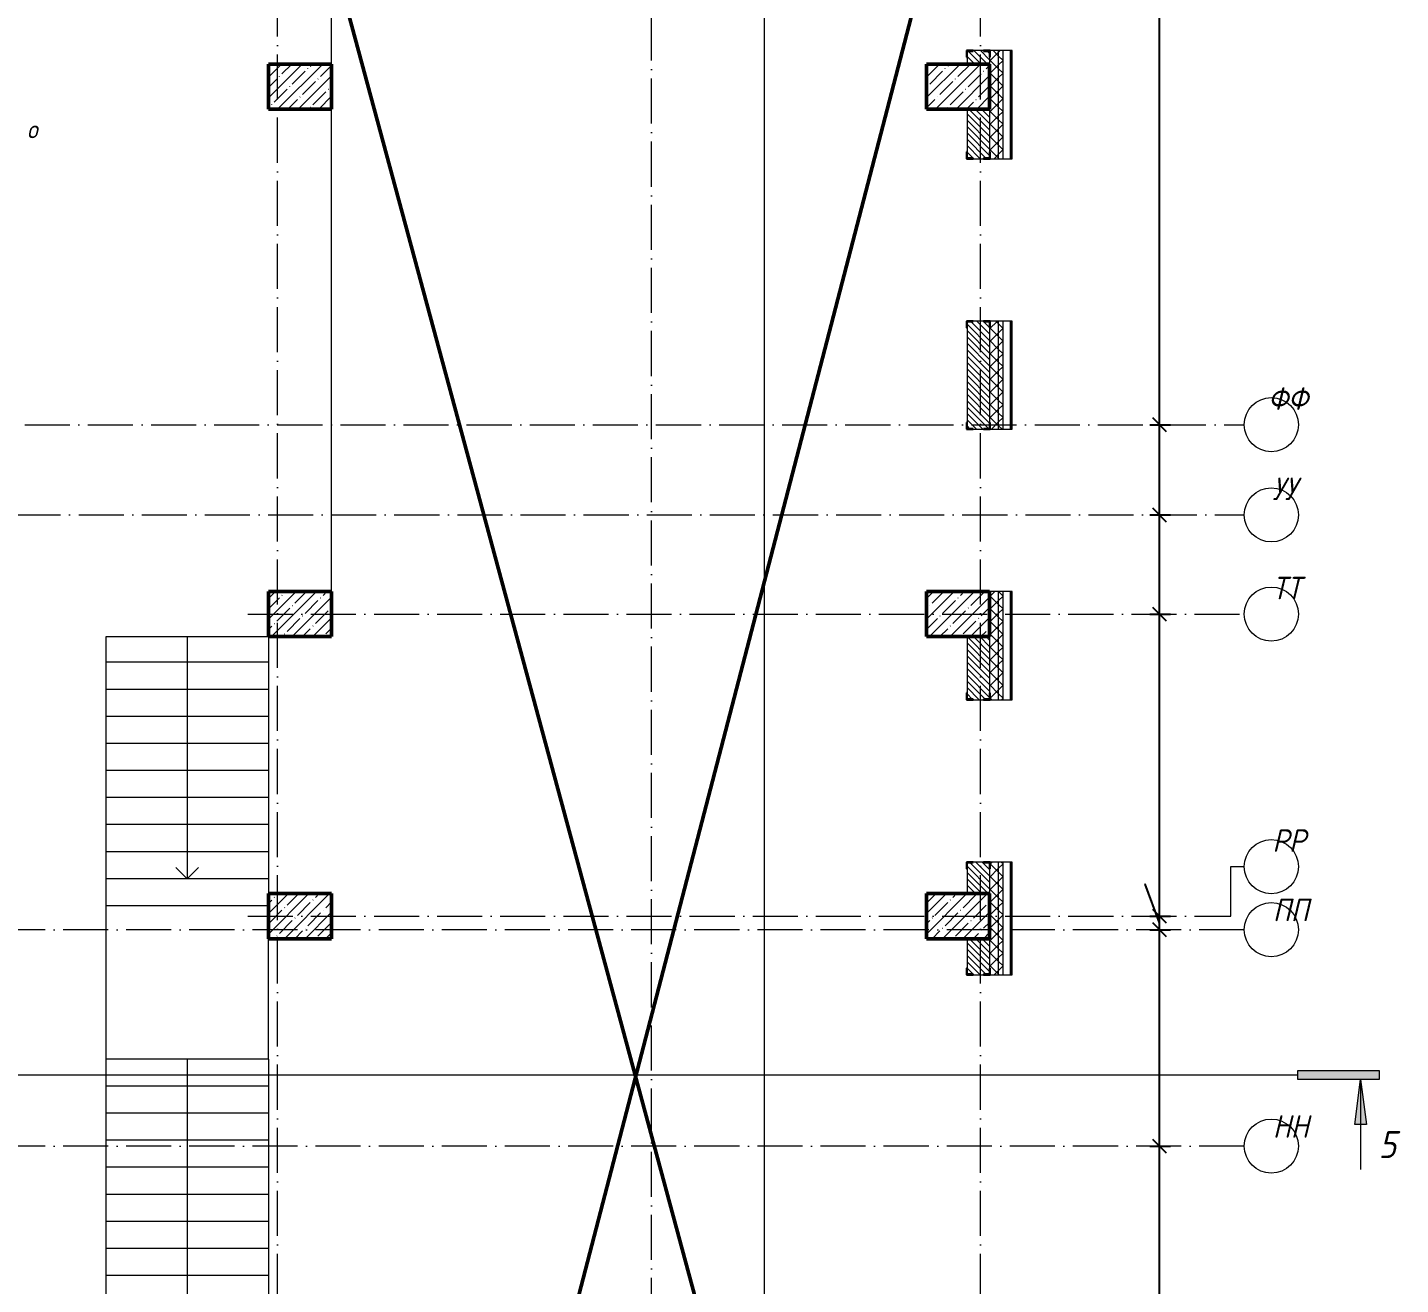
# Model space of a CAD drawing. Header units: millimetres. Extents: x -401725 to 250493, y 305116 to 802890.
# Drawn here: x 235263 to 250493, y 389588 to 403529 of the extents above; entities that cross this region are included whole.
import ezdxf

# ---------------------------------------------------------------- set-up
doc = ezdxf.new("R2010")
doc.units = ezdxf.units.MM
doc.linetypes.add('50_200_ШТРИХ_1Т_ш5_п1_п1_', pattern=[700, 500, -100, 0, -100])
for name, color, linetype, lineweight in [('A-____-____-DIMS', 7, 'Continuous', 9), ('A-DETL-____-OTLN-1', 7, 'Continuous', 50), ('A-FLOR-____-OTLN', 7, 'Continuous', 9), ('A-GENM-____-MCUT', 7, 'Continuous', 25), ('A-GENM-____-OTLN-1', 7, 'Continuous', 25), ('A-GLAZ-____-IDEN', 7, 'Continuous', 9), ('A-WALL-____-MCUT', 7, 'Continuous', 13), ('A-WALL-____-MCUT-1', 7, 'Continuous', 9), ('A-WALL-____-PATT-1', 7, 'Continuous', 9), ('A-WALL-FNSH-MCUT-1', 7, 'Continuous', 9), ('G-____-____-SYMB', 7, 'Continuous', 9), ('S-COLS-____-MCUT', 7, 'Continuous', 50), ('S-COLS-____-OTLN', 7, 'Continuous', 9), ('S-GRID-____-IDEN', 7, 'Continuous', 9), ('S-GRID-____-OTLN', 7, 'Continuous', 9), ('S-GRID-____-OTLN-1', 7, '50_200_ШТРИХ_1Т_ш5_п1_п1_', 9), ('S-STRS-____-OTLN-1', 7, 'Continuous', 9)]:
    doc.layers.add(name, color=color, linetype=linetype, lineweight=lineweight)
doc.layers.add('G-____-____-SYMB-1', color=9, linetype='Continuous', lineweight=9, true_color=0x808080)
doc.styles.add('ISOCPEUR_I', font='isocpeui.ttf', dxfattribs={"width": 0.9, "height": 2.5})
doc.styles.add('ISOCPEUR_I_10', font='isocpeui.ttf', dxfattribs={"width": 0.9, "height": 180})
doc.styles.add('ISOCPEUR_I_11', font='isocpeui.ttf', dxfattribs={"width": 0.9, "height": 200})
doc.styles.add('ISOCPEUR_I_9', font='isocpeui.ttf', dxfattribs={"width": 0.9, "height": 250})
doc.dimstyles.new('ISO-2_5_0_9К_БОЛЬШОЙ_ОСИ', dxfattribs={"dimscale": 304.8, "dimtxt": 248.995294, "dimasz": 0.492126, "dimexe": 0.393701, "dimexo": 0, "dimgap": 0, "dimtad": 1, "dimdec": 0, "dimzin": 0, "dimdsep": 46, "dimtxsty": 'ISOCPEUR_I', "dimblk1": 'OBLIQUE', "dimblk2": 'OBLIQUE', "dimsah": 1, "dimcen": 0.09, "dimdle": 0.393701, "dimazin": 0, "dimtfac": 1, "dimtdec": 4, "dimtix": 1, "dimtmove": 0, "dimatfit": 3, "dimfxl": 1, "dimtvp": 1, "dimtolj": 1, "dimtzin": 0, "dimarcsym": 2})
doc.dimstyles.new('ISO-2_5_0_9К_БОЛЬШОЙ_ОСИ_1', dxfattribs={"dimscale": 304.8, "dimtxt": 248.995294, "dimasz": 0.492126, "dimexe": 0.393701, "dimexo": 0, "dimgap": 0, "dimtad": 1, "dimdec": 0, "dimzin": 0, "dimdsep": 46, "dimtxsty": 'ISOCPEUR_I', "dimblk1": 'OBLIQUE', "dimblk2": 'OBLIQUE', "dimsah": 1, "dimcen": 0.09, "dimdle": 0.393701, "dimazin": 0, "dimtfac": 1, "dimtdec": 4, "dimtix": 1, "dimtmove": 1, "dimatfit": 3, "dimfxl": 1, "dimtvp": 1, "dimtolj": 1, "dimtzin": 0, "dimarcsym": 2})
pattern_1 = [(45, (144685.44, 323542.24), (-70.71068, 70.71068), []), (135, (144685.44, 323542.24), (-70.71068, -70.71068), [])]
pattern_2 = [(135, (144685.44, 323542.244), (-35.35534, -35.35534), [])]

# ---------------------------------------------------------------- blocks, each defined once
blk = doc.blocks.new('BSC_Колонна _Прямоугольная - 500х700-V97-АР1_План отверстий 3 этажа в осях 1-64_Ю-ЯЯ')
at = {"layer": 'S-COLS-____-OTLN'}
h = blk.add_hatch(dxfattribs=at)
h.set_pattern_fill('FP_102', color=256, style=0, pattern_type=2)
h.set_pattern_definition([(315, (-70131.04, 93600), (114.04925, 114.04925), []), (315, (-70131.04, 93485.95), (114.04925, 114.04925), [201.613, -40.323, 3.353, -36.97])])
h.paths.add_polyline_path([(-250, -350), (250, -350), (250, 350), (-250, 350)], flags=0)
at = {"layer": 'S-COLS-____-MCUT'}
for p, q in [((250, 350), (-250, 350)), ((-250, 350), (-250, -350)), ((250, -350), (250, 350)), ((-250, -350), (250, -350))]:
    blk.add_line(p, q, dxfattribs=at)
blk = doc.blocks.new('BSC_Колонна _Прямоугольная - 500х700-V98-АР1_План отверстий 3 этажа в осях 1-64_Ю-ЯЯ')
at = {"layer": 'S-COLS-____-OTLN'}
h = blk.add_hatch(dxfattribs=at)
h.set_pattern_fill('FP_103', color=256, style=0, pattern_type=2)
h.set_pattern_definition([(315, (-73481.04, 93600), (114.04925, 114.04925), []), (315, (-73481.04, 93485.95), (114.04925, 114.04925), [201.613, -40.323, 3.353, -36.97])])
h.paths.add_polyline_path([(-250, -350), (250, -350), (250, 350), (-250, 350)], flags=0)
at = {"layer": 'S-COLS-____-MCUT'}
for p, q in [((250, 350), (-250, 350)), ((-250, 350), (-250, -350)), ((250, -350), (250, 350)), ((-250, -350), (250, -350))]:
    blk.add_line(p, q, dxfattribs=at)
blk = doc.blocks.new('BSC_Колонна _Прямоугольная - 500х700-V99-АР1_План отверстий 3 этажа в осях 1-64_Ю-ЯЯ')
at = {"layer": 'S-COLS-____-OTLN'}
h = blk.add_hatch(dxfattribs=at)
h.set_pattern_fill('FP_104', color=256, style=0, pattern_type=2)
h.set_pattern_definition([(315, (-70131.04, 100900), (114.04925, 114.04925), []), (315, (-70131.04, 100785.95), (114.04925, 114.04925), [201.613, -40.323, 3.353, -36.97])])
h.paths.add_polyline_path([(-250, -350), (250, -350), (250, 350), (-250, 350)], flags=0)
at = {"layer": 'S-COLS-____-MCUT'}
for p, q in [((250, 350), (-250, 350)), ((-250, 350), (-250, -350)), ((250, -350), (250, 350)), ((-250, -350), (250, -350))]:
    blk.add_line(p, q, dxfattribs=at)
blk = doc.blocks.new('BSC_Колонна _Прямоугольная - 500х700-V100-АР1_План отверстий 3 этажа в осях 1-64_Ю-ЯЯ')
at = {"layer": 'S-COLS-____-OTLN'}
h = blk.add_hatch(dxfattribs=at)
h.set_pattern_fill('FP_105', color=256, style=0, pattern_type=2)
h.set_pattern_definition([(315, (-73481.04, 100900), (114.04925, 114.04925), []), (315, (-73481.04, 100785.95), (114.04925, 114.04925), [201.613, -40.323, 3.353, -36.97])])
h.paths.add_polyline_path([(-250, -350), (250, -350), (250, 350), (-250, 350)], flags=0)
at = {"layer": 'S-COLS-____-MCUT'}
for p, q in [((250, 350), (-250, 350)), ((-250, 350), (-250, -350)), ((250, -350), (250, 350)), ((-250, -350), (250, -350))]:
    blk.add_line(p, q, dxfattribs=at)
blk = doc.blocks.new('BSC_Колонна _Прямоугольная - 500х700-V101-АР1_План отверстий 3 этажа в осях 1-64_Ю-ЯЯ')
at = {"layer": 'S-COLS-____-OTLN'}
h = blk.add_hatch(dxfattribs=at)
h.set_pattern_fill('FP_106', color=256, style=0, pattern_type=2)
h.set_pattern_definition([(315, (-79331.04, 93600), (114.04925, 114.04925), []), (315, (-79331.04, 93485.95), (114.04925, 114.04925), [201.613, -40.323, 3.353, -36.97])])
h.paths.add_polyline_path([(-250, -350), (250, -350), (250, 350), (-250, 350)], flags=0)
at = {"layer": 'S-COLS-____-MCUT'}
for p, q in [((250, 350), (-250, 350)), ((-250, 350), (-250, -350)), ((250, -350), (250, 350)), ((-250, -350), (250, -350))]:
    blk.add_line(p, q, dxfattribs=at)
blk = doc.blocks.new('BSC_Колонна _Прямоугольная - 500х700-V102-АР1_План отверстий 3 этажа в осях 1-64_Ю-ЯЯ')
at = {"layer": 'S-COLS-____-OTLN'}
h = blk.add_hatch(dxfattribs=at)
h.set_pattern_fill('FP_107', color=256, style=0, pattern_type=2)
h.set_pattern_definition([(315, (-79331.04, 100900), (114.04925, 114.04925), []), (315, (-79331.04, 100785.95), (114.04925, 114.04925), [201.613, -40.323, 3.353, -36.97])])
h.paths.add_polyline_path([(-250, -350), (250, -350), (250, 350), (-250, 350)], flags=0)
at = {"layer": 'S-COLS-____-MCUT'}
for p, q in [((250, 350), (-250, 350)), ((-250, 350), (-250, -350)), ((250, -350), (250, 350)), ((-250, -350), (250, -350))]:
    blk.add_line(p, q, dxfattribs=at)
blk = doc.blocks.new('Фахверк_СКБ_Уголок - 250_3380-27498580-АР1_План отверстий 3 этажа в осях 1-64_Ю-ЯЯ')
at = {"layer": 'A-GENM-____-MCUT'}
for p, q in [((200, 181), (125, 181)), ((125, 181), (125, 106)), ((131, 106), (131, 175)), ((131, 175), (200, 175)), ((200, 175), (200, 181)), ((125, 106), (131, 106)), ((131, -6), (125, -6)), ((125, -6), (125, -81)), ((125, -81), (200, -81)), ((131, -75), (131, -6)), ((200, -75), (131, -75)), ((200, -81), (200, -75))]:
    blk.add_line(p, q, dxfattribs=at)
blk = doc.blocks.new('Фахверк_СКБ_Уголок - 250_3380_зеркало-28514702-АР1_План отверстий 3 этажа в осях 1-64_Ю-ЯЯ')
at = {"layer": 'A-GENM-____-MCUT'}
for p, q in [((200, 181), (125, 181)), ((125, 181), (125, 106)), ((131, 106), (131, 175)), ((131, 175), (200, 175)), ((200, 175), (200, 181)), ((125, 106), (131, 106)), ((131, -6), (125, -6)), ((125, -6), (125, -81)), ((125, -81), (200, -81)), ((131, -75), (131, -6)), ((200, -75), (131, -75)), ((200, -81), (200, -75))]:
    blk.add_line(p, q, dxfattribs=at)
blk = doc.blocks.new('Ось сетки - Круг_Ø6_00__ISO-2_5_0_9K_-25732049-АР1_План отверстий 3 этажа в осях 1-64_Ю-ЯЯ')
at = {"layer": 'S-GRID-____-IDEN'}
blk.add_circle((0, 0), 3, dxfattribs=at)
blk = doc.blocks.new('Разрез - Концевая часть разреза-18266132-АР1_План отверстий 3 этажа в осях 1-64_Ю-ЯЯ')
at = {"layer": 'G-____-____-SYMB'}
for points in [[(0, 0.5), (0, -0.5), (-9, -0.5), (-9, 0.5)], [(-6.29, -5.5), (-7.61, -5.5), (-6.95, -0.5)]]:
    blk.add_hatch(color=256, dxfattribs=at).paths.add_polyline_path(points, flags=0)
for p, q in [((0, 0.5), (-9, 0.5)), ((-9, 0.5), (-9, -0.5)), ((0, -0.5), (0, 0.5)), ((-9, -0.5), (0, -0.5)), ((-6.95, -0.5), (-7.61, -5.5)), ((-6.95, -0.5), (-6.95, -10.5)), ((-6.29, -5.5), (-6.95, -0.5)), ((-7.61, -5.5), (-6.29, -5.5))]:
    blk.add_line(p, q, dxfattribs=at)
blk = doc.blocks.new('_Oblique')
at = {"color": 0, "linetype": 'ByBlock', "lineweight": -2}
blk.add_line((-0.5, -0.5), (0.5, 0.5), dxfattribs=at)
blk = doc.blocks.new('*D9687')
at = {"layer": 'A-____-____-DIMS', "color": 0, "lineweight": -2, "transparency": 16777216}
for p, q in [((247714, 391123), (247940, 391123)), ((247820, 387803), (247820, 391243)), ((247714, 387923), (247940, 387923))]:
    blk.add_line(p, q, dxfattribs=at)
at = {"layer": 'Defpoints', "color": 0, "transparency": 16777216}
for p in [(247714, 391123), (247820, 391123), (247714, 387923)]:
    blk.add_point(p, dxfattribs=at)
at = {"layer": 'A-____-____-DIMS', "color": 0, "lineweight": -2, "transparency": 16777216, "xscale": 150, "yscale": 150, "zscale": 150}
for p, rotation in [((247820, 391123), 90), ((247820, 387923), 270)]:
    blk.add_blockref('_Oblique', p, dxfattribs=dict(at, rotation=rotation))
at = {"layer": 'A-____-____-DIMS', "color": 0, "transparency": 16777216, "insert": (247818, 389523), "char_height": 2.5, "width": 758.48, "attachment_point": 5, "rotation": 90, "style": 'ISOCPEUR_I'}
blk.add_mtext('\\A1;3200', dxfattribs=at)
blk = doc.blocks.new('*D9688')
at = {"layer": 'A-____-____-DIMS', "color": 0, "lineweight": -2, "transparency": 16777216}
for p, q in [((247820, 391003), (247820, 393643)), ((247714, 393523), (247940, 393523)), ((247714, 391123), (247940, 391123))]:
    blk.add_line(p, q, dxfattribs=at)
at = {"layer": 'Defpoints', "color": 0, "transparency": 16777216}
for p in [(247714, 393523), (247820, 393523), (247714, 391123)]:
    blk.add_point(p, dxfattribs=at)
at = {"layer": 'A-____-____-DIMS', "color": 0, "lineweight": -2, "transparency": 16777216, "xscale": 150, "yscale": 150, "zscale": 150}
for p, rotation in [((247820, 393523), 90), ((247820, 391123), 270)]:
    blk.add_blockref('_Oblique', p, dxfattribs=dict(at, rotation=rotation))
at = {"layer": 'A-____-____-DIMS', "color": 0, "transparency": 16777216, "insert": (247818, 392323), "char_height": 2.5, "width": 781.46, "attachment_point": 5, "rotation": 90, "style": 'ISOCPEUR_I'}
blk.add_mtext('\\A1;2400', dxfattribs=at)
blk = doc.blocks.new('*D9689')
at = {"layer": 'A-____-____-DIMS', "color": 0, "lineweight": -2, "transparency": 16777216}
for p, q in [((247660, 394027), (247656, 394027)), ((247820, 393598), (247660, 394027)), ((247820, 393403), (247820, 393793)), ((247714, 393673), (247940, 393673)), ((247714, 393523), (247940, 393523))]:
    blk.add_line(p, q, dxfattribs=at)
at = {"layer": 'Defpoints', "color": 0, "transparency": 16777216}
for p in [(247714, 393673), (247820, 393673), (247714, 393523)]:
    blk.add_point(p, dxfattribs=at)
at = {"layer": 'A-____-____-DIMS', "color": 0, "lineweight": -2, "transparency": 16777216, "xscale": 150, "yscale": 150, "zscale": 150}
for p, rotation in [((247820, 393673), 90), ((247820, 393523), 270)]:
    blk.add_blockref('_Oblique', p, dxfattribs=dict(at, rotation=rotation))
at = {"layer": 'A-____-____-DIMS', "color": 0, "transparency": 16777216, "insert": (247658, 393517), "char_height": 2.5, "width": 511.4, "attachment_point": 1, "rotation": 90, "line_spacing_factor": 1.149209, "style": 'ISOCPEUR_I'}
blk.add_mtext('\\A1;150', dxfattribs=at)
blk = doc.blocks.new('*D9690')
at = {"layer": 'A-____-____-DIMS', "color": 0, "lineweight": -2, "transparency": 16777216}
for p, q in [((247820, 393553), (247820, 397143)), ((247714, 397023), (247940, 397023)), ((247714, 393673), (247940, 393673))]:
    blk.add_line(p, q, dxfattribs=at)
at = {"layer": 'Defpoints', "color": 0, "transparency": 16777216}
for p in [(247714, 397023), (247820, 397023), (247714, 393673)]:
    blk.add_point(p, dxfattribs=at)
at = {"layer": 'A-____-____-DIMS', "color": 0, "lineweight": -2, "transparency": 16777216, "xscale": 150, "yscale": 150, "zscale": 150}
for p, rotation in [((247820, 397023), 90), ((247820, 393673), 270)]:
    blk.add_blockref('_Oblique', p, dxfattribs=dict(at, rotation=rotation))
at = {"layer": 'A-____-____-DIMS', "color": 0, "transparency": 16777216, "insert": (247818, 395348), "char_height": 2.5, "width": 758.48, "attachment_point": 5, "rotation": 90, "style": 'ISOCPEUR_I'}
blk.add_mtext('\\A1;3350', dxfattribs=at)
blk = doc.blocks.new('*D9691')
at = {"layer": 'A-____-____-DIMS', "color": 0, "lineweight": -2, "transparency": 16777216}
for p, q in [((247714, 398123), (247940, 398123)), ((247820, 396903), (247820, 398243)), ((247714, 397023), (247940, 397023))]:
    blk.add_line(p, q, dxfattribs=at)
at = {"layer": 'Defpoints', "color": 0, "transparency": 16777216}
for p in [(247714, 398123), (247820, 398123), (247714, 397023)]:
    blk.add_point(p, dxfattribs=at)
at = {"layer": 'A-____-____-DIMS', "color": 0, "lineweight": -2, "transparency": 16777216, "xscale": 150, "yscale": 150, "zscale": 150}
for p, rotation in [((247820, 398123), 90), ((247820, 397023), 270)]:
    blk.add_blockref('_Oblique', p, dxfattribs=dict(at, rotation=rotation))
at = {"layer": 'A-____-____-DIMS', "color": 0, "transparency": 16777216, "insert": (247818, 397573), "char_height": 2.5, "width": 643.56, "attachment_point": 5, "rotation": 90, "style": 'ISOCPEUR_I'}
blk.add_mtext('\\A1;1100', dxfattribs=at)
blk = doc.blocks.new('*D9692')
at = {"layer": 'A-____-____-DIMS', "color": 0, "lineweight": -2, "transparency": 16777216}
for p, q in [((247820, 398003), (247820, 399243)), ((247714, 399123), (247940, 399123)), ((247714, 398123), (247940, 398123))]:
    blk.add_line(p, q, dxfattribs=at)
at = {"layer": 'Defpoints', "color": 0, "transparency": 16777216}
for p in [(247714, 399123), (247820, 399123), (247714, 398123)]:
    blk.add_point(p, dxfattribs=at)
at = {"layer": 'A-____-____-DIMS', "color": 0, "lineweight": -2, "transparency": 16777216, "xscale": 150, "yscale": 150, "zscale": 150}
for p, rotation in [((247820, 399123), 90), ((247820, 398123), 270)]:
    blk.add_blockref('_Oblique', p, dxfattribs=dict(at, rotation=rotation))
at = {"layer": 'A-____-____-DIMS', "color": 0, "transparency": 16777216, "insert": (247818, 398623), "char_height": 2.5, "width": 701.02, "attachment_point": 5, "rotation": 90, "style": 'ISOCPEUR_I'}
blk.add_mtext('\\A1;1000', dxfattribs=at)
blk = doc.blocks.new('*D9693')
at = {"layer": 'A-____-____-DIMS', "color": 0, "lineweight": -2, "transparency": 16777216}
for p, q in [((247820, 399003), (247820, 405693)), ((247714, 405573), (247940, 405573)), ((247714, 399123), (247940, 399123))]:
    blk.add_line(p, q, dxfattribs=at)
at = {"layer": 'Defpoints', "color": 0, "transparency": 16777216}
for p in [(247714, 405573), (247820, 405573), (247714, 399123)]:
    blk.add_point(p, dxfattribs=at)
at = {"layer": 'A-____-____-DIMS', "color": 0, "lineweight": -2, "transparency": 16777216, "xscale": 150, "yscale": 150, "zscale": 150}
for p, rotation in [((247820, 405573), 90), ((247820, 399123), 270)]:
    blk.add_blockref('_Oblique', p, dxfattribs=dict(at, rotation=rotation))
at = {"layer": 'A-____-____-DIMS', "color": 0, "transparency": 16777216, "insert": (247818, 402348), "char_height": 2.5, "width": 781.46, "attachment_point": 5, "rotation": 90, "style": 'ISOCPEUR_I'}
blk.add_mtext('\\A1;6450', dxfattribs=at)

msp = doc.modelspace()

# ---------------------------------------------------------------- hatches: boundary and pattern name
at = {"layer": 'A-WALL-____-PATT-1'}
h = msp.add_hatch(dxfattribs=at)
h.set_pattern_fill('FP_6', color=256, style=0, pattern_type=2)
h.set_pattern_definition([(45, (144685.44, 323542.24), (-85.53659, 85.53659), []), (45, (144742.46, 323542.24), (-85.53659, 85.53659), [])])
h.paths.add_polyline_path([(246185.4376, 393023.2863), (246185.4376, 394273.2863), (246165.4376, 394273.2863), (246165.4376, 393023.2863)], flags=0)
h.paths.add_polyline_path([(246185.4376, 396073.2863), (246185.4376, 397273.2863), (246165.4376, 397273.2863), (246165.4376, 396073.2863)], flags=0)
h.paths.add_polyline_path([(246165.4376, 399073.2863), (246185.4376, 399073.2863), (246185.4376, 400273.2863), (246165.4376, 400273.2863), (246165.4376, 400139.5184)], flags=0)
h.paths.add_polyline_path([(246185.4376, 402073.2863), (246185.4376, 403273.2863), (246165.4376, 403273.2863), (246165.4376, 402073.2863)], flags=0)
h.paths.add_polyline_path([(246185.4376, 405073.2863), (246185.4376, 409453.2863), (246165.4376, 409453.2863), (246165.4376, 405073.2863)], flags=0)
h = msp.add_hatch(dxfattribs=at)
h.set_pattern_fill('FP_4', color=256, style=0, pattern_type=2)
h.set_pattern_definition(pattern_1)
h.paths.add_polyline_path([(245935.4376, 370338.2863), (246035.4376, 370338.2863), (246035.4376, 370623.2863), (245935.4376, 370623.2863)], flags=0)
h.paths.add_polyline_path([(246035.4376, 371623.2863), (246035.4376, 379323.2863), (245941.4376, 379323.2863), (245941.4376, 379248.2863), (245935.4376, 379248.2863), (245935.4376, 371623.2863)], flags=0)
h.paths.add_polyline_path([(245941.4376, 393023.2863), (246035.4376, 393023.2863), (246035.4376, 394273.2863), (245941.4376, 394273.2863), (245941.4376, 394198.2863), (245935.4376, 394198.2863), (245935.4376, 393098.2863), (245941.4376, 393098.2863), (245941.4376, 393029.2863)], flags=0)
h.paths.add_polyline_path([(246035.4376, 396073.2863), (246035.4376, 397273.2863), (245935.4376, 397273.2863), (245935.4376, 396148.2863), (245941.4376, 396148.2863), (245941.4376, 396073.2863)], flags=0)
h.paths.add_polyline_path([(246035.4376, 399073.2863), (246035.4376, 400273.2863), (245941.4376, 400273.2863), (245941.4376, 400198.2863), (245935.4376, 400198.2863), (245935.4376, 399148.2863), (245941.4376, 399148.2863), (245941.4376, 399073.2863)], flags=0)
h.paths.add_polyline_path([(246035.4376, 402073.2863), (246035.4376, 403273.2863), (245941.4376, 403273.2863), (245941.4376, 403198.2863), (245935.4376, 403198.2863), (245935.4376, 402148.2863), (245941.4376, 402148.2863), (245941.4376, 402073.2863)], flags=0)
h.paths.add_polyline_path([(246035.4376, 405073.2863), (246035.4376, 409223.2863), (245935.4376, 409223.2863), (245935.4376, 405073.2863)], flags=0)
h = msp.add_hatch(dxfattribs=at)
h.set_pattern_fill('FP_4', color=256, style=0, pattern_type=2)
h.set_pattern_definition(pattern_1)
h.paths.add_polyline_path([(246085.4376, 370338.2863), (246085.4376, 370623.2863), (246035.4376, 370623.2863), (246035.4376, 370338.2863)], flags=0)
h.paths.add_polyline_path([(246085.4376, 371623.2863), (246085.4376, 379323.2863), (246035.4376, 379323.2863), (246035.4376, 371623.2863)], flags=0)
h.paths.add_polyline_path([(246085.4376, 393023.2863), (246085.4376, 394273.2863), (246035.4376, 394273.2863), (246035.4376, 393023.2863)], flags=0)
h.paths.add_polyline_path([(246085.4376, 396073.2863), (246085.4376, 397273.2863), (246035.4376, 397273.2863), (246035.4376, 396073.2863)], flags=0)
h.paths.add_polyline_path([(246035.4376, 399073.2863), (246085.4376, 399073.2863), (246085.4376, 400273.2863), (246035.4376, 400273.2863), (246035.4376, 400139.5184)], flags=0)
h.paths.add_polyline_path([(246085.4376, 402073.2863), (246085.4376, 403273.2863), (246035.4376, 403273.2863), (246035.4376, 402073.2863)], flags=0)
h.paths.add_polyline_path([(246035.4376, 405073.2863), (246085.4376, 405073.2863), (246085.4376, 409223.2863), (246035.4376, 409223.2863)], flags=0)
h = msp.add_hatch(dxfattribs=at)
h.set_pattern_fill('FP_9', color=256, style=0, pattern_type=2)
h.set_pattern_definition(pattern_2)
h.paths.add_polyline_path([(245791.4376, 403123.2863), (245935.4376, 403123.2863), (245935.4376, 403267.2863), (245866.4376, 403267.2863), (245866.4376, 403273.2863), (245754.4376, 403273.2863), (245754.4376, 403267.2863), (245685.4376, 403267.2863), (245685.4376, 403123.2863)], flags=0)
h = msp.add_hatch(dxfattribs=at)
h.set_pattern_fill('FP_9', color=256, style=0, pattern_type=2)
h.set_pattern_definition(pattern_2)
h.paths.add_polyline_path([(245754.4376, 399073.2863), (245866.4376, 399073.2863), (245866.4376, 399079.2863), (245935.4376, 399079.2863), (245935.4376, 400267.2863), (245866.4376, 400267.2863), (245866.4376, 400273.2863), (245754.4376, 400273.2863), (245754.4376, 400267.2863), (245685.4376, 400267.2863), (245685.4376, 399079.2863), (245754.4376, 399079.2863)], flags=0)
h.paths.add_polyline_path([(245866.4376, 402073.2863), (245866.4376, 402079.2863), (245935.4376, 402079.2863), (245935.4376, 402623.2863), (245685.4376, 402623.2863), (245685.4376, 402079.2863), (245754.4376, 402079.2863), (245754.4376, 402073.2863)], flags=0)
h = msp.add_hatch(dxfattribs=at)
h.set_pattern_fill('FP_9', color=256, style=0, pattern_type=2)
h.set_pattern_definition(pattern_2)
h.paths.add_polyline_path([(245685.4376, 393923.2863), (245935.4376, 393923.2863), (245935.4376, 394267.2863), (245866.4376, 394267.2863), (245866.4376, 394273.2863), (245754.4376, 394273.2863), (245754.4376, 394267.2863), (245685.4376, 394267.2863), (245685.4376, 394198.2863)], flags=0)
h.paths.add_polyline_path([(245754.4376, 396073.2863), (245866.4376, 396073.2863), (245866.4376, 396079.2863), (245935.4376, 396079.2863), (245935.4376, 396773.2863), (245685.4376, 396773.2863), (245685.4376, 396079.2863), (245754.4376, 396079.2863)], flags=0)
h = msp.add_hatch(dxfattribs=at)
h.set_pattern_fill('FP_9', color=256, style=0, pattern_type=2)
h.set_pattern_definition(pattern_2)
h.paths.add_polyline_path([(245866.4376, 393023.2863), (245866.4376, 393029.2863), (245935.4376, 393029.2863), (245935.4376, 393423.2863), (245685.4376, 393423.2863), (245685.4376, 393029.2863), (245754.4376, 393029.2863), (245754.4376, 393023.2863)], flags=0)

# ---------------------------------------------------------------- linework, layer by layer
at = {"layer": 'A-DETL-____-OTLN-1'}
for p, q in [((238635.4376, 378923.2863), (245435.4376, 405073.2863)), ((238635.4376, 404373.2863), (245435.4376, 379223.2863))]:
    msp.add_line(p, q, dxfattribs=at)
at = {"layer": 'A-FLOR-____-OTLN'}
for p, q in [((238635.4376, 403123.2863), (238635.4376, 404373.2863)), ((238635.4376, 397273.2863), (238635.4376, 402623.2863)), ((236135.4376, 388173.2863), (236135.4376, 396773.2863)), ((236135.4376, 396773.2863), (237935.4376, 396773.2863))]:
    msp.add_line(p, q, dxfattribs=at)
at = {"layer": 'A-WALL-____-MCUT'}
for p, q in [((245685.4376, 403198.2863), (245685.4376, 403123.2863)), ((245866.4376, 403273.2863), (245754.4376, 403273.2863)), ((245935.4376, 403198.2863), (245935.4376, 403123.2863)), ((246165.4376, 403273.2863), (245941.4376, 403273.2863)), ((246165.4376, 402073.2863), (246165.4376, 403273.2863)), ((245685.4376, 402623.2863), (245685.4376, 402148.2863)), ((245935.4376, 402623.2863), (245935.4376, 402148.2863)), ((245754.4376, 402073.2863), (245866.4376, 402073.2863)), ((245941.4376, 402073.2863), (246165.4376, 402073.2863)), ((245866.4376, 400273.2863), (245754.4376, 400273.2863)), ((246165.4376, 400273.2863), (245941.4376, 400273.2863)), ((246165.4376, 399073.2863), (246165.4376, 400273.2863)), ((245685.4376, 400198.2863), (245685.4376, 399148.2863)), ((245935.4376, 400198.2863), (245935.4376, 399148.2863)), ((245754.4376, 399073.2863), (245866.4376, 399073.2863)), ((245941.4376, 399073.2863), (246165.4376, 399073.2863)), ((246165.4376, 397273.2863), (245935.4376, 397273.2863)), ((246165.4376, 396073.2863), (246165.4376, 397273.2863)), ((245685.4376, 396773.2863), (245685.4376, 396148.2863)), ((245935.4376, 396773.2863), (245935.4376, 396148.2863)), ((245754.4376, 396073.2863), (245866.4376, 396073.2863)), ((245941.4376, 396073.2863), (246165.4376, 396073.2863)), ((245685.4376, 394198.2863), (245685.4376, 393923.2863)), ((245866.4376, 394273.2863), (245754.4376, 394273.2863)), ((245935.4376, 394198.2863), (245935.4376, 393923.2863)), ((246165.4376, 394273.2863), (245941.4376, 394273.2863)), ((246165.4376, 393023.2863), (246165.4376, 394273.2863)), ((245685.4376, 393423.2863), (245685.4376, 393098.2863)), ((245935.4376, 393423.2863), (245935.4376, 393098.2863)), ((245754.4376, 393023.2863), (245866.4376, 393023.2863)), ((245941.4376, 393023.2863), (246165.4376, 393023.2863))]:
    msp.add_line(p, q, dxfattribs=at)
at = {"layer": 'A-WALL-____-MCUT-1'}
for p, q in [((246035.4376, 402073.2863), (246035.4376, 403273.2863)), ((246085.4376, 402073.2863), (246085.4376, 403273.2863)), ((246035.4376, 399073.2863), (246035.4376, 400273.2863)), ((246085.4376, 399073.2863), (246085.4376, 400273.2863)), ((246035.4376, 396073.2863), (246035.4376, 397273.2863)), ((246085.4376, 396073.2863), (246085.4376, 397273.2863)), ((246035.4376, 393023.2863), (246035.4376, 394273.2863)), ((246085.4376, 393023.2863), (246085.4376, 394273.2863))]:
    msp.add_line(p, q, dxfattribs=at)
at = {"layer": 'A-WALL-FNSH-MCUT-1'}
for p, q in [((246185.4376, 403273.2863), (246165.4376, 403273.2863)), ((246165.4376, 403273.2863), (246165.4376, 402073.2863)), ((246185.4376, 402073.2863), (246185.4376, 403273.2863)), ((246165.4376, 402073.2863), (246185.4376, 402073.2863)), ((246185.4376, 400273.2863), (246165.4376, 400273.2863)), ((246165.4376, 400273.2863), (246165.4376, 399073.2863)), ((246185.4376, 399073.2863), (246185.4376, 400273.2863)), ((246165.4376, 399073.2863), (246185.4376, 399073.2863)), ((246185.4376, 397273.2863), (246165.4376, 397273.2863)), ((246165.4376, 397273.2863), (246165.4376, 396073.2863)), ((246185.4376, 396073.2863), (246185.4376, 397273.2863)), ((246165.4376, 396073.2863), (246185.4376, 396073.2863)), ((246185.4376, 394273.2863), (246165.4376, 394273.2863)), ((246165.4376, 394273.2863), (246165.4376, 393023.2863)), ((246185.4376, 393023.2863), (246185.4376, 394273.2863)), ((246165.4376, 393023.2863), (246185.4376, 393023.2863))]:
    msp.add_line(p, q, dxfattribs=at)
at = {"layer": 'G-____-____-SYMB-1'}
for p, q in [((243433.6376, 410080.4287), (243433.6376, 368948.5705)), ((139874.9012, 391913.2863), (249355.6286, 391913.2863))]:
    msp.add_line(p, q, dxfattribs=at)
at = {"layer": 'S-GRID-____-OTLN'}
for p, q in [((248611.0452, 394222.4404), (248759.8442, 394222.4404)), ((248611.0452, 393673.2863), (248611.0452, 394222.4404))]:
    msp.add_line(p, q, dxfattribs=at)
at = {"layer": 'S-GRID-____-OTLN-1'}
for p, q in [((238035.4376, 363523.2863), (238035.4376, 414435.0957)), ((242185.4376, 373058.9267), (242185.4376, 414435.0957)), ((245835.4376, 363523.2863), (245835.4376, 414435.0957)), ((193927.4553, 399123.2863), (248759.8442, 399123.2863)), ((179122.8836, 398123.2863), (248759.8442, 398123.2863)), ((237706.702, 397023.2863), (248759.8442, 397023.2863)), ((237706.702, 393673.2863), (248611.0452, 393673.2863)), ((248759.8442, 393523.2863), (193927.4553, 393523.2863)), ((248759.8442, 391123.2863), (140016.6674, 391123.2863))]:
    msp.add_line(p, q, dxfattribs=at)
at = {"layer": 'S-STRS-____-OTLN-1'}
for p, q in [((237035.4376, 396773.2863), (237035.4376, 396488.2863)), ((237935.4376, 396773.2863), (237935.4376, 396488.2863)), ((237935.4376, 396488.2863), (236135.4376, 396488.2863)), ((237935.4376, 396488.2863), (236135.4376, 396488.2863)), ((237035.4376, 396488.2863), (237035.4376, 396188.2863)), ((237935.4376, 396488.2863), (237935.4376, 396188.2863)), ((237935.4376, 396188.2863), (236135.4376, 396188.2863)), ((237935.4376, 396188.2863), (236135.4376, 396188.2863)), ((237035.4376, 396188.2863), (237035.4376, 395888.2863)), ((237935.4376, 396188.2863), (237935.4376, 395888.2863)), ((237935.4376, 395888.2863), (236135.4376, 395888.2863)), ((237935.4376, 395888.2863), (236135.4376, 395888.2863)), ((237035.4376, 395888.2863), (237035.4376, 395588.2863)), ((237935.4376, 395888.2863), (237935.4376, 395588.2863)), ((237935.4376, 395588.2863), (236135.4376, 395588.2863)), ((237935.4376, 395588.2863), (236135.4376, 395588.2863)), ((237035.4376, 395588.2863), (237035.4376, 395288.2863)), ((237935.4376, 395588.2863), (237935.4376, 395288.2863)), ((237935.4376, 395288.2863), (236135.4376, 395288.2863)), ((237935.4376, 395288.2863), (236135.4376, 395288.2863)), ((237035.4376, 395288.2863), (237035.4376, 394988.2863)), ((237935.4376, 395288.2863), (237935.4376, 394988.2863)), ((237935.4376, 394988.2863), (236135.4376, 394988.2863)), ((237935.4376, 394988.2863), (236135.4376, 394988.2863)), ((237035.4376, 394988.2863), (237035.4376, 394688.2863)), ((237935.4376, 394988.2863), (237935.4376, 394688.2863)), ((237935.4376, 394688.2863), (236135.4376, 394688.2863)), ((237935.4376, 394688.2863), (236135.4376, 394688.2863)), ((237035.4376, 394688.2863), (237035.4376, 394388.2863)), ((237935.4376, 394688.2863), (237935.4376, 394388.2863)), ((237935.4376, 394388.2863), (236135.4376, 394388.2863)), ((237935.4376, 394388.2863), (236135.4376, 394388.2863)), ((237035.4376, 394388.2863), (237035.4376, 394088.2863)), ((237935.4376, 394388.2863), (237935.4376, 394088.2863)), ((237035.4376, 394088.2863), (236910.4376, 394213.2863)), ((237035.4376, 394088.2863), (237160.4376, 394213.2863)), ((237935.4376, 394088.2863), (236135.4376, 394088.2863)), ((237935.4376, 394088.2863), (236135.4376, 394088.2863)), ((237935.4376, 394088.2863), (237935.4376, 393923.2863)), ((237935.4376, 393788.2863), (236135.4376, 393788.2863)), ((237935.4376, 392088.2863), (237935.4376, 393423.2863)), ((237935.4376, 392088.2863), (236135.4376, 392088.2863)), ((237935.4376, 392088.2863), (236135.4376, 392088.2863)), ((237035.4376, 392088.2863), (237035.4376, 391788.2863)), ((237935.4376, 392088.2863), (237935.4376, 391788.2863)), ((237935.4376, 391788.2863), (236135.4376, 391788.2863)), ((237935.4376, 391788.2863), (236135.4376, 391788.2863)), ((237035.4376, 391788.2863), (237035.4376, 391488.2863)), ((237935.4376, 391788.2863), (237935.4376, 391488.2863)), ((237935.4376, 391488.2863), (236135.4376, 391488.2863)), ((237935.4376, 391488.2863), (236135.4376, 391488.2863)), ((237035.4376, 391488.2863), (237035.4376, 391188.2863)), ((237935.4376, 391488.2863), (237935.4376, 391188.2863)), ((237935.4376, 391188.2863), (236135.4376, 391188.2863)), ((237935.4376, 391188.2863), (236135.4376, 391188.2863)), ((237035.4376, 391188.2863), (237035.4376, 390888.2863)), ((237935.4376, 391188.2863), (237935.4376, 390888.2863)), ((237935.4376, 390888.2863), (236135.4376, 390888.2863)), ((237935.4376, 390888.2863), (236135.4376, 390888.2863)), ((237035.4376, 390888.2863), (237035.4376, 390588.2863)), ((237935.4376, 390888.2863), (237935.4376, 390588.2863)), ((237935.4376, 390588.2863), (236135.4376, 390588.2863)), ((237935.4376, 390588.2863), (236135.4376, 390588.2863)), ((237035.4376, 390588.2863), (237035.4376, 390288.2863)), ((237935.4376, 390588.2863), (237935.4376, 390288.2863)), ((237935.4376, 390288.2863), (236135.4376, 390288.2863)), ((237935.4376, 390288.2863), (236135.4376, 390288.2863)), ((237035.4376, 390288.2863), (237035.4376, 389988.2863)), ((237935.4376, 390288.2863), (237935.4376, 389988.2863)), ((237935.4376, 389988.2863), (236135.4376, 389988.2863)), ((237935.4376, 389988.2863), (236135.4376, 389988.2863)), ((237035.4376, 389988.2863), (237035.4376, 389688.2863)), ((237935.4376, 389988.2863), (237935.4376, 389688.2863)), ((237935.4376, 389688.2863), (236135.4376, 389688.2863)), ((237935.4376, 389688.2863), (236135.4376, 389688.2863)), ((237035.4376, 389688.2863), (237035.4376, 389388.2863)), ((237935.4376, 389688.2863), (237935.4376, 389388.2863))]:
    msp.add_line(p, q, dxfattribs=at)

# ---------------------------------------------------------------- block references
at = {"layer": 'A-GENM-____-OTLN-1'}
for name, p, rotation in [('Фахверк_СКБ_Уголок - 250_3380_зеркало-28514702-АР1_План отверстий 3 этажа в осях 1-64_Ю-ЯЯ', (245760.4376, 403398.2863), 269.9999999999999), ('Фахверк_СКБ_Уголок - 250_3380-27498580-АР1_План отверстий 3 этажа в осях 1-64_Ю-ЯЯ', (245860.4376, 401948.2863), 89.99999999999993), ('Фахверк_СКБ_Уголок - 250_3380-27498580-АР1_План отверстий 3 этажа в осях 1-64_Ю-ЯЯ', (245760.4376, 400398.2863), 269.9999999999999), ('Фахверк_СКБ_Уголок - 250_3380-27498580-АР1_План отверстий 3 этажа в осях 1-64_Ю-ЯЯ', (245860.4376, 398948.2863), 89.99999999999993), ('Фахверк_СКБ_Уголок - 250_3380-27498580-АР1_План отверстий 3 этажа в осях 1-64_Ю-ЯЯ', (245860.4376, 395948.2863), 89.99999999999993), ('Фахверк_СКБ_Уголок - 250_3380-27498580-АР1_План отверстий 3 этажа в осях 1-64_Ю-ЯЯ', (245760.4376, 394398.2863), 269.9999999999999), ('Фахверк_СКБ_Уголок - 250_3380-27498580-АР1_План отверстий 3 этажа в осях 1-64_Ю-ЯЯ', (245860.4376, 392898.2863), 89.99999999999993)]:
    msp.add_blockref(name, p, dxfattribs=dict(at, rotation=rotation))
at = {"layer": 'G-____-____-SYMB', "extrusion": (0, 0, -1), "xscale": 99.99999999999993, "yscale": 99.99999999999993, "zscale": 99.99999999999993}
msp.add_blockref('Разрез - Концевая часть разреза-18266132-АР1_План отверстий 3 этажа в осях 1-64_Ю-ЯЯ', (-249355.6286, 391913.2863), dxfattribs=at)
at = {"layer": 'S-COLS-____-OTLN', "rotation": 89.9999999999999}
for name, p in [('BSC_Колонна _Прямоугольная - 500х700-V101-АР1_План отверстий 3 этажа в осях 1-64_Ю-ЯЯ', (238285.4376, 402873.2863)), ('BSC_Колонна _Прямоугольная - 500х700-V102-АР1_План отверстий 3 этажа в осях 1-64_Ю-ЯЯ', (245585.4376, 402873.2863)), ('BSC_Колонна _Прямоугольная - 500х700-V98-АР1_План отверстий 3 этажа в осях 1-64_Ю-ЯЯ', (238285.4376, 397023.2863)), ('BSC_Колонна _Прямоугольная - 500х700-V100-АР1_План отверстий 3 этажа в осях 1-64_Ю-ЯЯ', (245585.4376, 397023.2863)), ('BSC_Колонна _Прямоугольная - 500х700-V97-АР1_План отверстий 3 этажа в осях 1-64_Ю-ЯЯ', (238285.4376, 393673.2863)), ('BSC_Колонна _Прямоугольная - 500х700-V99-АР1_План отверстий 3 этажа в осях 1-64_Ю-ЯЯ', (245585.4376, 393673.2863))]:
    msp.add_blockref(name, p, dxfattribs=at)
at = {"layer": 'S-GRID-____-IDEN', "xscale": 99.99999999999993, "yscale": 99.99999999999993, "zscale": 99.99999999999993}
for p, rotation in [((249059.8442, 399123.2863), 269.9999999999995), ((249059.8442, 398123.2863), 269.9999999999995), ((249059.8442, 397023.2863), 269.9999999999995), ((249059.8442, 394222.4404), 269.9999999999995), ((249059.8442, 393523.2863), 89.9999999999998), ((249059.8442, 391123.2863), 89.9999999999998)]:
    msp.add_blockref('Ось сетки - Круг_Ø6_00__ISO-2_5_0_9K_-25732049-АР1_План отверстий 3 этажа в осях 1-64_Ю-ЯЯ', p, dxfattribs=dict(at, rotation=rotation))

# ---------------------------------------------------------------- texts
at = {"layer": 'A-GLAZ-____-IDEN', "insert": (235258.0498, 402499.5741), "char_height": 200, "width": 158.734125, "attachment_point": 1, "style": 'ISOCPEUR_I_11'}
msp.add_mtext('\\fISOCPEUR|b0|i1|c204|p34|;\\W.9;о', dxfattribs=at)
at = {"layer": 'G-____-____-SYMB', "insert": (250249.2698, 391291.0095), "char_height": 300, "width": 256.54, "attachment_point": 1, "style": 'ISOCPEUR_I_10'}
msp.add_mtext('\\fISOCPEUR|b0|i1|c204|p34|;5', dxfattribs=at)
at = {"layer": 'S-GRID-____-IDEN', "char_height": 250, "attachment_point": 1, "style": 'ISOCPEUR_I_9'}
for s, insert, width in [('ФФ', (249023.5798, 399537.1725), 562.784625), ('УУ', (249071.2798, 398537.1725), 447.341625), ('ТТ', (249071.2798, 397437.1725), 447.341625), ('РР', (249071.2798, 394636.3266), 447.341625), ('ПП', (249076.4389, 393866.6158), 447.341625), ('НН', (249076.4389, 391466.6158), 447.341625)]:
    msp.add_mtext(s, dxfattribs=dict(at, insert=insert, width=width))

# ---------------------------------------------------------------- dimensions: what is measured, and where the dimension line sits
at = {"layer": 'A-____-____-DIMS'}
for base, p1, p2, override, picture, middle in [((247819.6791, 405573.2863), (247713.6131, 399123.2863), (247713.6131, 405573.2863), {"dimpost": '<>', "dimfxl": 6450}, '*D9693', (247818.4291, 402348.2863)), ((247819.6791, 399123.2863), (247713.6131, 398123.2863), (247713.6131, 399123.2863), {"dimpost": '<>', "dimfxl": 1000}, '*D9692', (247818.4291, 398623.2863)), ((247819.6791, 398123.2863), (247713.6131, 397023.2863), (247713.6131, 398123.2863), {"dimpost": '<>', "dimfxl": 1100}, '*D9691', (247818.4291, 397573.2863)), ((247819.6791, 397023.2863), (247713.6131, 393673.2863), (247713.6131, 397023.2863), {"dimpost": '<>', "dimfxl": 3350}, '*D9690', (247818.4291, 395348.2863)), ((247819.6791, 393523.2863), (247713.6131, 391123.2863), (247713.6131, 393523.2863), {"dimpost": '<>', "dimfxl": 2400}, '*D9688', (247818.4291, 392323.2863)), ((247819.6791, 391123.2863), (247713.6131, 387923.2863), (247713.6131, 391123.2863), {"dimpost": '<>', "dimfxl": 3200}, '*D9687', (247818.4291, 389523.2863))]:
    dim = msp.add_linear_dim(base=base, p1=p1, p2=p2, angle=90, dimstyle='ISO-2_5_0_9К_БОЛЬШОЙ_ОСИ', override=override, dxfattribs=at)
    dim.commit()
    dim.dimension.update_dxf_attribs({"geometry": picture, "text_midpoint": middle})
dim = msp.add_linear_dim(base=(247819.6791, 393673.2863), p1=(247713.6131, 393523.2863), p2=(247713.6131, 393673.2863), angle=90, dimstyle='ISO-2_5_0_9К_БОЛЬШОЙ_ОСИ_1', override={"dimpost": '<>', "dimfxl": 150}, dxfattribs=at)
dim.commit()
dim.dimension.update_dxf_attribs({"geometry": '*D9689', "text_midpoint": (247659.7318, 394027.0171), "dimtype": 160, "text_rotation": 90})

doc.saveas('drawing.dxf')
